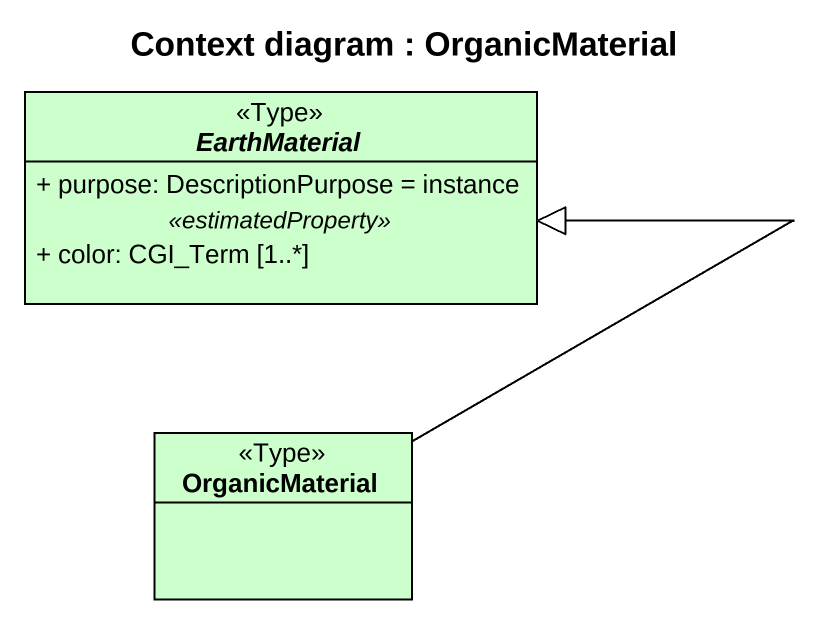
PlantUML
@startuml
title Context diagram : OrganicMaterial
hide circle
hide empty members
skinparam classAttributeIconSize 0
abstract class EarthMaterial <<Type>> #CCFFCC {
  + purpose: DescriptionPurpose = instance
  .. <<estimatedProperty>> ..
  + color: CGI_Term [1..*]
}
class OrganicMaterial <<Type>> #CCFFCC
OrganicMaterial -up-|> EarthMaterial
@enduml
